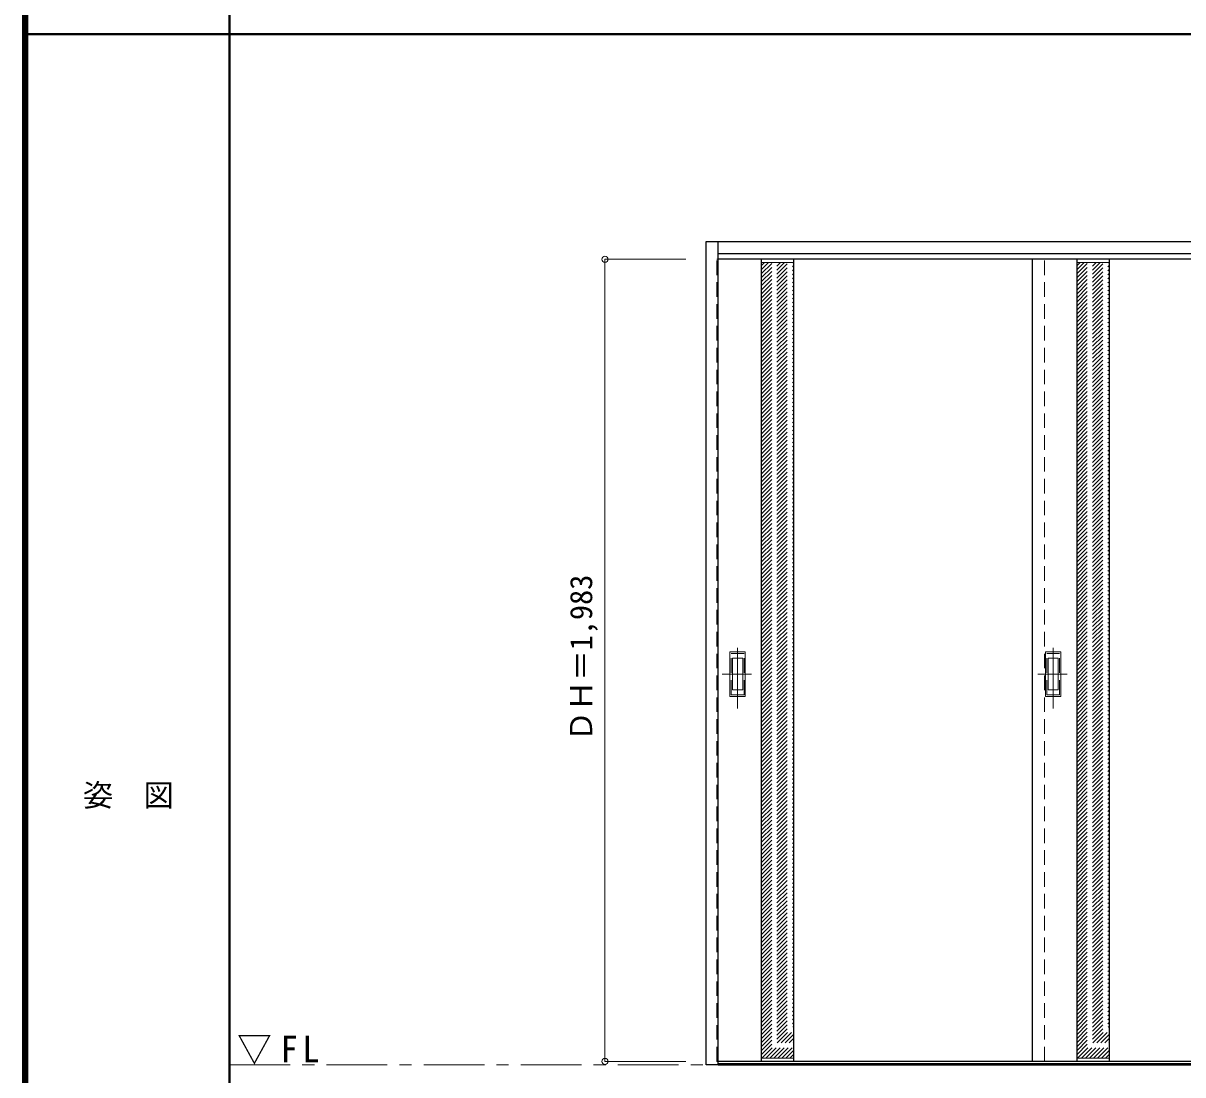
# Model space of a CAD drawing. Units: millimetres, scale not verified. Extents: x -6000 to 5700, y -4307 to 4260.
# Drawn here: x -6000 to -3134, y -2588 to 12 of the extents above; entities that cross this region are included whole.
import ezdxf
from ezdxf.enums import TextEntityAlignment as Align

# ---------------------------------------------------------------- set-up
doc = ezdxf.new("R2010")
doc.units = ezdxf.units.MM
doc.header["$LTSCALE"] = 30
doc.header["$PDMODE"] = 32
doc.header["$PDSIZE"] = 15
doc.linetypes.add('CHAIN1', pattern=[8, 5, -1, 1, -1])
doc.linetypes.add('DASHED1', pattern=[1.8, 1.2, -0.6])
for name, color, linetype, lineweight in [('0-1_通り芯', 7, 'CHAIN1', 18), ('0-2_扉', 4, 'DASHED1', 9), ('0-3_仕上げ', 3, 'Continuous', 25), ('0-4_枠', 3, 'Continuous', 25), ('0-6_引手', 7, 'Continuous', 18), ('0-B_寸法', 4, 'Continuous', 9), ('0-C_ハッチ', 4, 'DASHED1', 9), ('F-1_枠', 6, 'Continuous', 40), ('F-A_文字', 7, 'Continuous', 18)]:
    doc.layers.add(name, color=color, linetype=linetype, lineweight=lineweight)
doc.layers.add('0-A_文字', color=7, linetype='Continuous')
doc.styles.add('ＭＳ ゴシック', font='')
doc.styles.get('ＭＳ ゴシック').set_extended_font_data('MS Gothic')

msp = doc.modelspace()

# ---------------------------------------------------------------- linework, layer by layer
at = {"layer": '0-1_通り芯'}
msp.add_line((-5490, -2562.5), (5690, -2562.5), dxfattribs=at)
at = {"layer": '0-2_扉'}
for p, q in [((-4285, -2554.5), (-4285, -571.5)), ((-4282, -571.5), (-4285, -571.5)), ((-3475, -2554.5), (-3475, -571.5)), ((-4282, -2554.5), (-4285, -2554.5))]:
    msp.add_line(p, q, dxfattribs=at)
at = {"layer": '0-2_扉', "color": 3, "linetype": 'Continuous', "lineweight": 25}
for p, q in [((-3475, -571.5), (-4282, -571.5)), ((-3505, -2554.5), (-3505, -571.5)), ((-2695, -571.5), (-3505, -571.5)), ((-3475, -2554.5), (-4282, -2554.5)), ((-2695, -2554.5), (-3505, -2554.5))]:
    msp.add_line(p, q, dxfattribs=at)
at = {"layer": '0-3_仕上げ'}
for p, q in [((-4175, -2554.5), (-4175, -571.5)), ((-4095, -2554.5), (-4095, -571.5)), ((-3395, -2554.5), (-3395, -571.5)), ((-3315, -2554.5), (-3315, -571.5))]:
    msp.add_line(p, q, dxfattribs=at)
at = {"layer": '0-3_仕上げ', "color": 7, "lineweight": 18}
for p, q in [((-4095, -579.5), (-4175, -579.5)), ((-3315, -579.5), (-3395, -579.5)), ((-4095, -2546.5), (-4175, -2546.5)), ((-3315, -2546.5), (-3395, -2546.5))]:
    msp.add_line(p, q, dxfattribs=at)
at = {"layer": '0-4_枠'}
for p, q in [((-4312, -527.5), (-1105, -527.5)), ((-4282, -2562.5), (-4282, -527.5)), ((-4282, -557.5), (-1135, -557.5)), ((-4282, -2559.5), (-1135, -2559.5)), ((-4282, -2562.5), (-1135, -2562.5))]:
    msp.add_line(p, q, dxfattribs=at)
msp.add_lwpolyline([(-4282, -2562.5), (-4312, -2562.5), (-4312, -527.5)], dxfattribs=at)
at = {"layer": '0-6_引手', "linetype": 'CHAIN1'}
for p, q in [((-4234, -1682.23), (-4234, -1511.38)), ((-3454, -1682.23), (-3454, -1511.38)), ((-4272.07, -1597), (-4199.56, -1597)), ((-3492.07, -1597), (-3419.56, -1597))]:
    msp.add_line(p, q, dxfattribs=at)
at = {"layer": '0-6_引手', "linetype": 'DASHED1'}
for p, q in [((-4250, -1546), (-4218, -1546)), ((-4250, -1648), (-4250, -1546)), ((-3470, -1546), (-3438, -1546)), ((-3470, -1648), (-3470, -1546))]:
    msp.add_line(p, q, dxfattribs=at)
at = {"layer": '0-6_引手'}
for p, q in [((-4215, -1652), (-4215, -1542)), ((-3435, -1652), (-3435, -1542)), ((-4246.5, -1636), (-4246.5, -1558)), ((-4246.5, -1558), (-4221.5, -1558)), ((-4221.5, -1636), (-4221.5, -1558)), ((-3466.5, -1636), (-3466.5, -1558)), ((-3466.5, -1558), (-3441.5, -1558)), ((-3441.5, -1636), (-3441.5, -1558)), ((-4253, -1652), (-4215, -1652)), ((-4246.5, -1636), (-4221.5, -1636)), ((-3473, -1652), (-3435, -1652)), ((-3466.5, -1636), (-3441.5, -1636))]:
    msp.add_line(p, q, dxfattribs=at)
for points in [[(-4253, -1652), (-4253, -1542), (-4215, -1542)], [(-3473, -1652), (-3473, -1542), (-3435, -1542)]]:
    msp.add_lwpolyline(points, dxfattribs=at)
at = {"layer": '0-6_引手', "linetype": 'DASHED1'}
for points in [[(-4250, -1648), (-4218, -1648), (-4218, -1546)], [(-3470, -1648), (-3438, -1648), (-3438, -1546)]]:
    msp.add_lwpolyline(points, dxfattribs=at)
at = {"layer": '0-B_寸法'}
for p, q in [((-4562, -571.5), (-4562, -2554.5)), ((-4562, -571.5), (-4362, -571.5)), ((-4562, -2554.5), (-4362, -2554.5))]:
    msp.add_line(p, q, dxfattribs=at)
at = {"layer": '0-B_寸法', "color": 7}
for p in [(-4562, -571.5), (-4562, -2554.5)]:
    msp.add_point(p, dxfattribs=at)
at = {"layer": '0-C_ハッチ'}
for p, q in [((-4175, -587.31), (-4167.19, -579.5)), ((-4175, -597.21), (-4157.29, -579.5)), ((-4175, -607.11), (-4147.39, -579.5)), ((-4175, -617.01), (-4137.49, -579.5)), ((-4175, -626.91), (-4127.59, -579.5)), ((-4175, -636.81), (-4117.69, -579.5)), ((-4175, -646.71), (-4107.79, -579.5)), ((-4175, -656.61), (-4097.89, -579.5)), ((-4175, -666.51), (-4095, -586.51)), ((-4175, -676.41), (-4095, -596.41)), ((-3395, -587.31), (-3387.19, -579.5)), ((-3395, -597.21), (-3377.29, -579.5)), ((-3395, -607.11), (-3367.39, -579.5)), ((-3395, -617.01), (-3357.49, -579.5)), ((-3395, -626.91), (-3347.59, -579.5)), ((-3395, -636.81), (-3337.69, -579.5)), ((-3395, -646.71), (-3327.79, -579.5)), ((-3395, -656.61), (-3317.89, -579.5)), ((-3395, -666.51), (-3315, -586.51)), ((-3395, -676.41), (-3315, -596.41)), ((-4175, -686.31), (-4095, -606.31)), ((-4175, -696.21), (-4095, -616.21)), ((-4175, -706.11), (-4095, -626.11)), ((-3395, -686.31), (-3315, -606.31)), ((-3395, -696.21), (-3315, -616.21)), ((-3395, -706.11), (-3315, -626.11)), ((-4175, -716), (-4095, -636)), ((-4175, -725.9), (-4095, -645.9)), ((-4175, -735.8), (-4095, -655.8)), ((-3395, -716), (-3315, -636)), ((-3395, -725.9), (-3315, -645.9)), ((-3395, -735.8), (-3315, -655.8)), ((-4175, -745.7), (-4095, -665.7)), ((-4175, -755.6), (-4095, -675.6)), ((-4175, -765.5), (-4095, -685.5)), ((-3395, -745.7), (-3315, -665.7)), ((-3395, -755.6), (-3315, -675.6)), ((-3395, -765.5), (-3315, -685.5)), ((-4175, -775.4), (-4095, -695.4)), ((-4175, -785.3), (-4095, -705.3)), ((-4175, -795.2), (-4095, -715.2)), ((-3395, -775.4), (-3315, -695.4)), ((-3395, -785.3), (-3315, -705.3)), ((-3395, -795.2), (-3315, -715.2)), ((-4175, -805.1), (-4095, -725.1)), ((-4175, -815), (-4095, -735)), ((-4175, -824.9), (-4095, -744.9)), ((-3395, -805.1), (-3315, -725.1)), ((-3395, -815), (-3315, -735)), ((-3395, -824.9), (-3315, -744.9)), ((-4175, -834.8), (-4095, -754.8)), ((-4175, -844.7), (-4095, -764.7)), ((-3395, -834.8), (-3315, -754.8)), ((-3395, -844.7), (-3315, -764.7)), ((-4175, -854.6), (-4095, -774.6)), ((-4175, -864.5), (-4095, -784.5)), ((-4175, -874.4), (-4095, -794.4)), ((-3395, -854.6), (-3315, -774.6)), ((-3395, -864.5), (-3315, -784.5)), ((-3395, -874.4), (-3315, -794.4)), ((-4175, -884.3), (-4095, -804.3)), ((-4175, -894.2), (-4095, -814.2)), ((-4175, -904.09), (-4095, -824.09)), ((-3395, -884.3), (-3315, -804.3)), ((-3395, -894.2), (-3315, -814.2)), ((-3395, -904.09), (-3315, -824.09)), ((-4175, -913.99), (-4095, -833.99)), ((-4175, -923.89), (-4095, -843.89)), ((-4175, -933.79), (-4095, -853.79)), ((-3395, -913.99), (-3315, -833.99)), ((-3395, -923.89), (-3315, -843.89)), ((-3395, -933.79), (-3315, -853.79)), ((-4175, -943.69), (-4095, -863.69)), ((-4175, -953.59), (-4095, -873.59)), ((-4175, -963.49), (-4095, -883.49)), ((-3395, -943.69), (-3315, -863.69)), ((-3395, -953.59), (-3315, -873.59)), ((-3395, -963.49), (-3315, -883.49)), ((-4175, -973.39), (-4095, -893.39)), ((-4175, -983.29), (-4095, -903.29)), ((-4175, -993.19), (-4095, -913.19)), ((-3395, -973.39), (-3315, -893.39)), ((-3395, -983.29), (-3315, -903.29)), ((-3395, -993.19), (-3315, -913.19)), ((-4175, -1003.09), (-4095, -923.09)), ((-4175, -1012.99), (-4095, -932.99)), ((-4175, -1022.89), (-4095, -942.89)), ((-3395, -1003.09), (-3315, -923.09)), ((-3395, -1012.99), (-3315, -932.99)), ((-3395, -1022.89), (-3315, -942.89)), ((-4175, -1032.79), (-4095, -952.79)), ((-4175, -1042.69), (-4095, -962.69)), ((-4175, -1052.59), (-4095, -972.59)), ((-3395, -1032.79), (-3315, -952.79)), ((-3395, -1042.69), (-3315, -962.69)), ((-3395, -1052.59), (-3315, -972.59)), ((-4175, -1062.49), (-4095, -982.49)), ((-4175, -1072.39), (-4095, -992.39)), ((-4175, -1082.29), (-4095, -1002.29)), ((-3395, -1062.49), (-3315, -982.49)), ((-3395, -1072.39), (-3315, -992.39)), ((-3395, -1082.29), (-3315, -1002.29)), ((-4175, -1092.19), (-4095, -1012.19)), ((-4175, -1102.08), (-4095, -1022.08)), ((-3395, -1092.19), (-3315, -1012.19)), ((-3395, -1102.08), (-3315, -1022.08)), ((-4175, -1111.98), (-4095, -1031.98)), ((-4175, -1121.88), (-4095, -1041.88)), ((-4175, -1131.78), (-4095, -1051.78)), ((-3395, -1111.98), (-3315, -1031.98)), ((-3395, -1121.88), (-3315, -1041.88)), ((-3395, -1131.78), (-3315, -1051.78)), ((-4175, -1141.68), (-4095, -1061.68)), ((-4175, -1151.58), (-4095, -1071.58)), ((-4175, -1161.48), (-4095, -1081.48)), ((-3395, -1141.68), (-3315, -1061.68)), ((-3395, -1151.58), (-3315, -1071.58)), ((-3395, -1161.48), (-3315, -1081.48)), ((-4175, -1171.38), (-4095, -1091.38)), ((-4175, -1181.28), (-4095, -1101.28)), ((-4175, -1191.18), (-4095, -1111.18)), ((-3395, -1171.38), (-3315, -1091.38)), ((-3395, -1181.28), (-3315, -1101.28)), ((-3395, -1191.18), (-3315, -1111.18)), ((-4175, -1201.08), (-4095, -1121.08)), ((-4175, -1210.98), (-4095, -1130.98)), ((-4175, -1220.88), (-4095, -1140.88)), ((-3395, -1201.08), (-3315, -1121.08)), ((-3395, -1210.98), (-3315, -1130.98)), ((-3395, -1220.88), (-3315, -1140.88)), ((-4175, -1230.78), (-4095, -1150.78)), ((-4175, -1240.68), (-4095, -1160.68)), ((-4175, -1250.58), (-4095, -1170.58)), ((-3395, -1230.78), (-3315, -1150.78)), ((-3395, -1240.68), (-3315, -1160.68)), ((-3395, -1250.58), (-3315, -1170.58)), ((-4175, -1260.48), (-4095, -1180.48)), ((-4175, -1270.38), (-4095, -1190.38)), ((-4175, -1280.28), (-4095, -1200.28)), ((-3395, -1260.48), (-3315, -1180.48)), ((-3395, -1270.38), (-3315, -1190.38)), ((-3395, -1280.28), (-3315, -1200.28)), ((-4175, -1290.18), (-4095, -1210.18)), ((-4175, -1300.07), (-4095, -1220.07)), ((-4175, -1309.97), (-4095, -1229.97)), ((-3395, -1290.18), (-3315, -1210.18)), ((-3395, -1300.07), (-3315, -1220.07)), ((-3395, -1309.97), (-3315, -1229.97)), ((-4175, -1319.87), (-4095, -1239.87)), ((-4175, -1329.77), (-4095, -1249.77)), ((-4175, -1339.67), (-4095, -1259.67)), ((-3395, -1319.87), (-3315, -1239.87)), ((-3395, -1329.77), (-3315, -1249.77)), ((-3395, -1339.67), (-3315, -1259.67)), ((-4175, -1349.57), (-4095, -1269.57)), ((-4175, -1359.47), (-4095, -1279.47)), ((-4175, -1369.37), (-4095, -1289.37)), ((-3395, -1349.57), (-3315, -1269.57)), ((-3395, -1359.47), (-3315, -1279.47)), ((-3395, -1369.37), (-3315, -1289.37)), ((-4175, -1379.27), (-4095, -1299.27)), ((-4175, -1389.17), (-4095, -1309.17)), ((-3395, -1379.27), (-3315, -1299.27)), ((-3395, -1389.17), (-3315, -1309.17)), ((-4175, -1399.07), (-4095, -1319.07)), ((-4175, -1408.97), (-4095, -1328.97)), ((-4175, -1418.87), (-4095, -1338.87)), ((-3395, -1399.07), (-3315, -1319.07)), ((-3395, -1408.97), (-3315, -1328.97)), ((-3395, -1418.87), (-3315, -1338.87)), ((-4175, -1428.77), (-4095, -1348.77)), ((-4175, -1438.67), (-4095, -1358.67)), ((-4175, -1448.57), (-4095, -1368.57)), ((-3395, -1428.77), (-3315, -1348.77)), ((-3395, -1438.67), (-3315, -1358.67)), ((-3395, -1448.57), (-3315, -1368.57)), ((-4175, -1458.47), (-4095, -1378.47)), ((-4175, -1468.37), (-4095, -1388.37)), ((-4175, -1478.27), (-4095, -1398.27)), ((-3395, -1458.47), (-3315, -1378.47)), ((-3395, -1468.37), (-3315, -1388.37)), ((-3395, -1478.27), (-3315, -1398.27)), ((-4175, -1488.17), (-4095, -1408.17)), ((-4175, -1498.06), (-4095, -1418.06)), ((-4175, -1507.96), (-4095, -1427.96)), ((-3395, -1488.17), (-3315, -1408.17)), ((-3395, -1498.06), (-3315, -1418.06)), ((-3395, -1507.96), (-3315, -1427.96)), ((-4175, -1517.86), (-4095, -1437.86)), ((-4175, -1527.76), (-4095, -1447.76)), ((-4175, -1537.66), (-4095, -1457.66)), ((-3395, -1517.86), (-3315, -1437.86)), ((-3395, -1527.76), (-3315, -1447.76)), ((-3395, -1537.66), (-3315, -1457.66)), ((-4175, -1547.56), (-4095, -1467.56)), ((-4175, -1557.46), (-4095, -1477.46)), ((-4175, -1567.36), (-4095, -1487.36)), ((-3395, -1547.56), (-3315, -1467.56)), ((-3395, -1557.46), (-3315, -1477.46)), ((-3395, -1567.36), (-3315, -1487.36)), ((-4175, -1577.26), (-4095, -1497.26)), ((-4175, -1587.16), (-4095, -1507.16)), ((-4175, -1597.06), (-4095, -1517.06)), ((-3395, -1577.26), (-3315, -1497.26)), ((-3395, -1587.16), (-3315, -1507.16)), ((-3395, -1597.06), (-3315, -1517.06)), ((-4175, -1606.96), (-4095, -1526.96)), ((-4175, -1616.86), (-4095, -1536.86)), ((-4175, -1626.76), (-4095, -1546.76)), ((-3395, -1606.96), (-3315, -1526.96)), ((-3395, -1616.86), (-3315, -1536.86)), ((-3395, -1626.76), (-3315, -1546.76)), ((-4175, -1636.66), (-4095, -1556.66)), ((-4175, -1646.56), (-4095, -1566.56)), ((-4175, -1656.46), (-4095, -1576.46)), ((-3395, -1636.66), (-3315, -1556.66)), ((-3395, -1646.56), (-3315, -1566.56)), ((-3395, -1656.46), (-3315, -1576.46)), ((-4175, -1666.36), (-4095, -1586.36)), ((-4175, -1676.26), (-4095, -1596.26)), ((-3395, -1666.36), (-3315, -1586.36)), ((-3395, -1676.26), (-3315, -1596.26)), ((-4175, -1686.16), (-4095, -1606.16)), ((-4175, -1696.05), (-4095, -1616.05)), ((-4175, -1705.95), (-4095, -1625.95)), ((-3395, -1686.16), (-3315, -1606.16)), ((-3395, -1696.05), (-3315, -1616.05)), ((-3395, -1705.95), (-3315, -1625.95)), ((-4175, -1715.85), (-4095, -1635.85)), ((-4175, -1725.75), (-4095, -1645.75)), ((-4175, -1735.65), (-4095, -1655.65)), ((-3395, -1715.85), (-3315, -1635.85)), ((-3395, -1725.75), (-3315, -1645.75)), ((-3395, -1735.65), (-3315, -1655.65)), ((-4175, -1745.55), (-4095, -1665.55)), ((-4175, -1755.45), (-4095, -1675.45)), ((-4175, -1765.35), (-4095, -1685.35)), ((-3395, -1745.55), (-3315, -1665.55)), ((-3395, -1755.45), (-3315, -1675.45)), ((-3395, -1765.35), (-3315, -1685.35)), ((-4175, -1775.25), (-4095, -1695.25)), ((-4175, -1785.15), (-4095, -1705.15)), ((-4175, -1795.05), (-4095, -1715.05)), ((-3395, -1775.25), (-3315, -1695.25)), ((-3395, -1785.15), (-3315, -1705.15)), ((-3395, -1795.05), (-3315, -1715.05)), ((-4175, -1804.95), (-4095, -1724.95)), ((-4175, -1814.85), (-4095, -1734.85)), ((-4175, -1824.75), (-4095, -1744.75)), ((-3395, -1804.95), (-3315, -1724.95)), ((-3395, -1814.85), (-3315, -1734.85)), ((-3395, -1824.75), (-3315, -1744.75)), ((-4175, -1834.65), (-4095, -1754.65)), ((-4175, -1844.55), (-4095, -1764.55)), ((-4175, -1854.45), (-4095, -1774.45)), ((-3395, -1834.65), (-3315, -1754.65)), ((-3395, -1844.55), (-3315, -1764.55)), ((-3395, -1854.45), (-3315, -1774.45)), ((-4175, -1864.35), (-4095, -1784.35)), ((-4175, -1874.25), (-4095, -1794.25)), ((-4175, -1884.14), (-4095, -1804.14)), ((-3395, -1864.35), (-3315, -1784.35)), ((-3395, -1874.25), (-3315, -1794.25)), ((-3395, -1884.14), (-3315, -1804.14)), ((-4175, -1894.04), (-4095, -1814.04)), ((-4175, -1903.94), (-4095, -1823.94)), ((-4175, -1913.84), (-4095, -1833.84)), ((-3395, -1894.04), (-3315, -1814.04)), ((-3395, -1903.94), (-3315, -1823.94)), ((-3395, -1913.84), (-3315, -1833.84)), ((-4175, -1923.74), (-4095, -1843.74)), ((-4175, -1933.64), (-4095, -1853.64)), ((-3395, -1923.74), (-3315, -1843.74)), ((-3395, -1933.64), (-3315, -1853.64)), ((-4175, -1943.54), (-4095, -1863.54)), ((-4175, -1953.44), (-4095, -1873.44)), ((-4175, -1963.34), (-4095, -1883.34)), ((-3395, -1943.54), (-3315, -1863.54)), ((-3395, -1953.44), (-3315, -1873.44)), ((-3395, -1963.34), (-3315, -1883.34)), ((-4175, -1973.24), (-4095, -1893.24)), ((-4175, -1983.14), (-4095, -1903.14)), ((-4175, -1993.04), (-4095, -1913.04)), ((-3395, -1973.24), (-3315, -1893.24)), ((-3395, -1983.14), (-3315, -1903.14)), ((-3395, -1993.04), (-3315, -1913.04)), ((-4175, -2002.94), (-4095, -1922.94)), ((-4175, -2012.84), (-4095, -1932.84)), ((-4175, -2022.74), (-4095, -1942.74)), ((-3395, -2002.94), (-3315, -1922.94)), ((-3395, -2012.84), (-3315, -1932.84)), ((-3395, -2022.74), (-3315, -1942.74)), ((-4175, -2032.64), (-4095, -1952.64)), ((-4175, -2042.54), (-4095, -1962.54)), ((-4175, -2052.44), (-4095, -1972.44)), ((-3395, -2032.64), (-3315, -1952.64)), ((-3395, -2042.54), (-3315, -1962.54)), ((-3395, -2052.44), (-3315, -1972.44)), ((-4175, -2062.34), (-4095, -1982.34)), ((-4175, -2072.24), (-4095, -1992.24)), ((-4175, -2082.13), (-4095, -2002.13)), ((-3395, -2062.34), (-3315, -1982.34)), ((-3395, -2072.24), (-3315, -1992.24)), ((-3395, -2082.13), (-3315, -2002.13)), ((-4175, -2092.03), (-4095, -2012.03)), ((-4175, -2101.93), (-4095, -2021.93)), ((-4175, -2111.83), (-4095, -2031.83)), ((-3395, -2092.03), (-3315, -2012.03)), ((-3395, -2101.93), (-3315, -2021.93)), ((-3395, -2111.83), (-3315, -2031.83)), ((-4175, -2121.73), (-4095, -2041.73)), ((-4175, -2131.63), (-4095, -2051.63)), ((-4175, -2141.53), (-4095, -2061.53)), ((-3395, -2121.73), (-3315, -2041.73)), ((-3395, -2131.63), (-3315, -2051.63)), ((-3395, -2141.53), (-3315, -2061.53)), ((-4175, -2151.43), (-4095, -2071.43)), ((-4175, -2161.33), (-4095, -2081.33)), ((-4175, -2171.23), (-4095, -2091.23)), ((-3395, -2151.43), (-3315, -2071.43)), ((-3395, -2161.33), (-3315, -2081.33)), ((-3395, -2171.23), (-3315, -2091.23)), ((-4175, -2181.13), (-4095, -2101.13)), ((-4175, -2191.03), (-4095, -2111.03)), ((-4175, -2200.93), (-4095, -2120.93)), ((-3395, -2181.13), (-3315, -2101.13)), ((-3395, -2191.03), (-3315, -2111.03)), ((-3395, -2200.93), (-3315, -2120.93)), ((-4175, -2210.83), (-4095, -2130.83)), ((-4175, -2220.73), (-4095, -2140.73)), ((-3395, -2210.83), (-3315, -2130.83)), ((-3395, -2220.73), (-3315, -2140.73)), ((-4175, -2230.63), (-4095, -2150.63)), ((-4175, -2240.53), (-4095, -2160.53)), ((-4175, -2250.43), (-4095, -2170.43)), ((-3395, -2230.63), (-3315, -2150.63)), ((-3395, -2240.53), (-3315, -2160.53)), ((-3395, -2250.43), (-3315, -2170.43)), ((-4175, -2260.33), (-4095, -2180.33)), ((-4175, -2270.23), (-4095, -2190.23)), ((-4175, -2280.12), (-4095, -2200.12)), ((-3395, -2260.33), (-3315, -2180.33)), ((-3395, -2270.23), (-3315, -2190.23)), ((-3395, -2280.12), (-3315, -2200.12)), ((-4175, -2290.02), (-4095, -2210.02)), ((-4175, -2299.92), (-4095, -2219.92)), ((-4175, -2309.82), (-4095, -2229.82)), ((-3395, -2290.02), (-3315, -2210.02)), ((-3395, -2299.92), (-3315, -2219.92)), ((-3395, -2309.82), (-3315, -2229.82)), ((-4175, -2319.72), (-4095, -2239.72)), ((-4175, -2329.62), (-4095, -2249.62)), ((-4175, -2339.52), (-4095, -2259.52)), ((-3395, -2319.72), (-3315, -2239.72)), ((-3395, -2329.62), (-3315, -2249.62)), ((-3395, -2339.52), (-3315, -2259.52)), ((-4175, -2349.42), (-4095, -2269.42)), ((-4175, -2359.32), (-4095, -2279.32)), ((-4175, -2369.22), (-4095, -2289.22)), ((-3395, -2349.42), (-3315, -2269.42)), ((-3395, -2359.32), (-3315, -2279.32)), ((-3395, -2369.22), (-3315, -2289.22)), ((-4175, -2379.12), (-4095, -2299.12)), ((-4175, -2389.02), (-4095, -2309.02)), ((-4175, -2398.92), (-4095, -2318.92)), ((-3395, -2379.12), (-3315, -2299.12)), ((-3395, -2389.02), (-3315, -2309.02)), ((-3395, -2398.92), (-3315, -2318.92)), ((-4175, -2408.82), (-4095, -2328.82)), ((-4175, -2418.72), (-4095, -2338.72)), ((-4175, -2428.62), (-4095, -2348.62)), ((-3395, -2408.82), (-3315, -2328.82)), ((-3395, -2418.72), (-3315, -2338.72)), ((-3395, -2428.62), (-3315, -2348.62)), ((-4175, -2438.52), (-4095, -2358.52)), ((-4175, -2448.42), (-4095, -2368.42)), ((-4175, -2458.32), (-4095, -2378.32)), ((-3395, -2438.52), (-3315, -2358.52)), ((-3395, -2448.42), (-3315, -2368.42)), ((-3395, -2458.32), (-3315, -2378.32)), ((-4175, -2468.22), (-4095, -2388.22)), ((-4175, -2478.11), (-4095, -2398.11)), ((-3395, -2468.22), (-3315, -2388.22)), ((-3395, -2478.11), (-3315, -2398.11)), ((-4175, -2488.01), (-4095, -2408.01)), ((-4175, -2497.91), (-4095, -2417.91)), ((-4175, -2507.81), (-4095, -2427.81)), ((-3395, -2488.01), (-3315, -2408.01)), ((-3395, -2497.91), (-3315, -2417.91)), ((-3395, -2507.81), (-3315, -2427.81)), ((-4175, -2517.71), (-4095, -2437.71)), ((-4175, -2527.61), (-4095, -2447.61)), ((-4175, -2537.51), (-4095, -2457.51)), ((-3395, -2517.71), (-3315, -2437.71)), ((-3395, -2527.61), (-3315, -2447.61)), ((-3395, -2537.51), (-3315, -2457.51)), ((-4174.09, -2546.5), (-4095, -2467.41)), ((-4164.19, -2546.5), (-4095, -2477.31)), ((-4154.29, -2546.5), (-4095, -2487.21)), ((-3394.09, -2546.5), (-3315, -2467.41)), ((-3384.19, -2546.5), (-3315, -2477.31)), ((-3374.29, -2546.5), (-3315, -2487.21)), ((-4144.39, -2546.5), (-4095, -2497.11)), ((-4134.49, -2546.5), (-4095, -2507.01)), ((-4124.59, -2546.5), (-4095, -2516.91)), ((-3364.39, -2546.5), (-3315, -2497.11)), ((-3354.49, -2546.5), (-3315, -2507.01)), ((-3344.59, -2546.5), (-3315, -2516.91)), ((-4114.69, -2546.5), (-4095, -2526.81)), ((-4104.79, -2546.5), (-4095, -2536.71)), ((-3334.69, -2546.5), (-3315, -2526.81)), ((-3324.79, -2546.5), (-3315, -2536.71))]:
    msp.add_line(p, q, dxfattribs=at)
at = {"layer": 'F-1_枠'}
for p, q in [((-6000, 4175), (-6000, -4205)), ((-5995, 4175), (-5995, -4205)), ((-5990, 4175), (-5990, -4205)), ((-5490, 4175), (-5490, -3790)), ((-6000, -15.5), (5700, -15.5))]:
    msp.add_line(p, q, dxfattribs=at)

# ---------------------------------------------------------------- texts
at = {"layer": '0-A_文字', "insert": (-5471.25, -2562.5), "char_height": 65.98, "attachment_point": 7, "style": 'ＭＳ ゴシック'}
msp.add_mtext('\\T1.26;\\W0.95;▽FL', dxfattribs=at)
at = {"layer": '0-B_寸法', "color": 7, "style": 'ＭＳ ゴシック'}
msp.add_text('ＤＨ＝1,983', height=54.99, rotation=90, dxfattribs=at).set_placement((-4577, -1763.25), align=Align.BOTTOM_LEFT)
at = {"layer": 'F-A_文字', "style": 'ＭＳ ゴシック'}
msp.add_text('姿\u3000図', height=54.99, dxfattribs=at).set_placement((-5852.5, -1940.25), align=Align.BOTTOM_LEFT)

doc.saveas('drawing.dxf')
